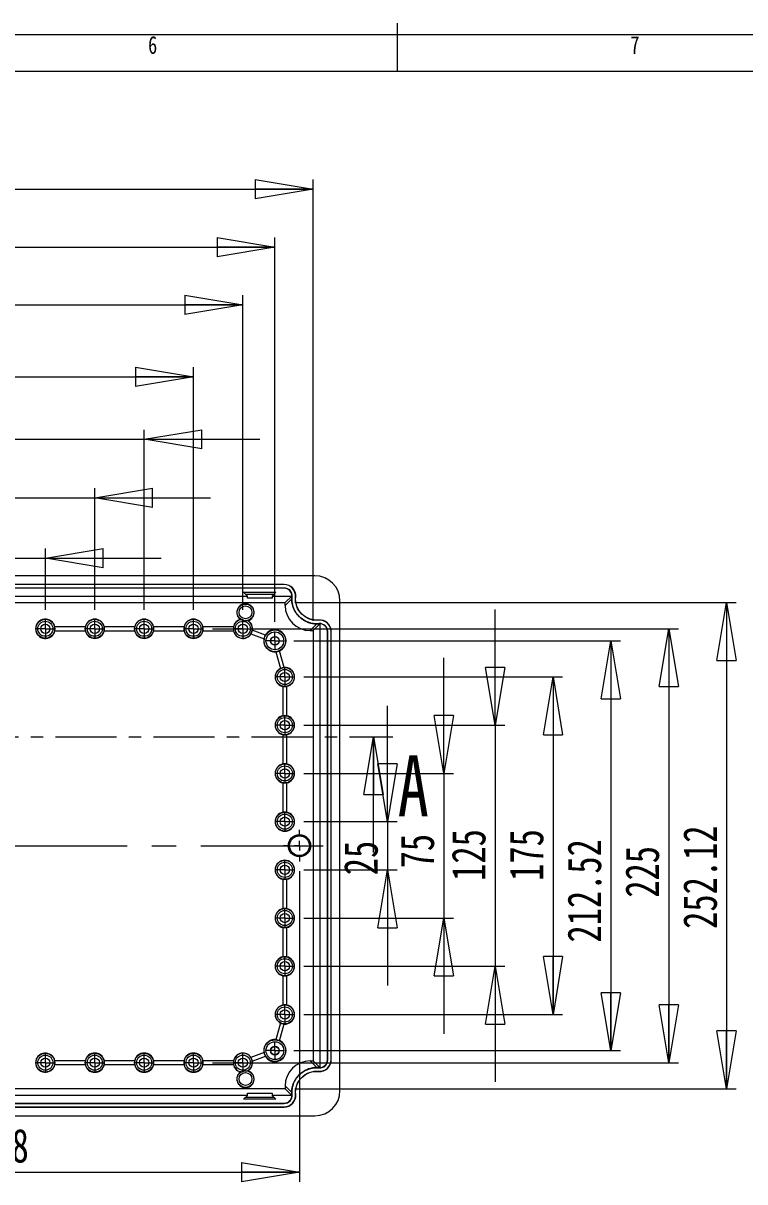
# Model space of a CAD drawing. Header units: millimetres. Extents: x 5 to 415, y 4 to 292.
# Drawn here: x 271.2 to 346, y 171.8 to 292 of the extents above; entities that cross this region are included whole.
import ezdxf

# ---------------------------------------------------------------- set-up
doc = ezdxf.new("R2010")
doc.units = ezdxf.units.MM
doc.linetypes.add('CENTER', pattern=[10.16, 6.35, -1.27, 1.27, -1.27])
doc.linetypes.add('CENTERX2', pattern=[20.32, 12.7, -2.54, 2.54, -2.54])
doc.styles.add('SLDTEXTSTYLE0', font='TXT', dxfattribs={"width": 0.75})
doc.dimstyles.new('SLDDIMSTYLE0', dxfattribs={"dimtxt": 3.5, "dimasz": 6, "dimexe": 0, "dimexo": 0.0625, "dimgap": 0.875, "dimtad": 1, "dimlfac": 5, "dimrnd": 1e-09, "dimzin": 12, "dimdsep": 46, "dimtxsty": 'SLDTEXTSTYLE0', "dimblk1": 'CLOSED', "dimblk2": 'CLOSED', "dimsah": 1, "dimcen": 0.09, "dimadec": 0, "dimazin": 3, "dimtfac": 1, "dimtofl": 0, "dimtmove": 0, "dimatfit": 3, "dimldrblk": 'CLOSED', "dimfxl": 1, "dimfrac": 2, "dimtolj": 1, "dimtzin": 12, "dimarcsym": 0})
doc.dimstyles.new('SLDDIMSTYLE1', dxfattribs={"dimtxt": 3.5, "dimasz": 6, "dimexe": 0, "dimexo": 0.0625, "dimgap": 0.875, "dimtad": 1, "dimlfac": 5, "dimrnd": 1e-09, "dimzin": 4, "dimdsep": 46, "dimtxsty": 'SLDTEXTSTYLE0', "dimblk1": 'CLOSED', "dimblk2": 'CLOSED', "dimsah": 1, "dimcen": 0.09, "dimadec": 0, "dimazin": 1, "dimtfac": 1, "dimtmove": 0, "dimatfit": 0, "dimldrblk": 'CLOSED', "dimfxl": 1, "dimfrac": 2, "dimtolj": 1, "dimtzin": 12, "dimarcsym": 0})
doc.dimstyles.new('SLDDIMSTYLE2', dxfattribs={"dimtxt": 3.5, "dimasz": 6, "dimexe": 0, "dimexo": 0.0625, "dimgap": 0.875, "dimtad": 1, "dimlfac": 5, "dimrnd": 1e-09, "dimzin": 12, "dimdsep": 46, "dimtxsty": 'SLDTEXTSTYLE0', "dimblk1": 'CLOSED', "dimblk2": 'CLOSED', "dimsah": 1, "dimcen": 0.09, "dimadec": 0, "dimazin": 3, "dimtfac": 1, "dimtmove": 0, "dimatfit": 0, "dimldrblk": 'CLOSED', "dimfxl": 1, "dimfrac": 2, "dimtolj": 1, "dimtzin": 12, "dimarcsym": 0})
doc.dimstyles.new('SLDDIMSTYLE3', dxfattribs={"dimtxt": 3.5, "dimasz": 6, "dimexe": 0, "dimexo": 0.0625, "dimgap": 0.875, "dimtad": 1, "dimlfac": 5, "dimrnd": 1e-09, "dimzin": 4, "dimdsep": 46, "dimtxsty": 'SLDTEXTSTYLE0', "dimblk1": 'CLOSED', "dimblk2": 'CLOSED', "dimsah": 1, "dimcen": 0.09, "dimadec": 0, "dimazin": 1, "dimtfac": 1, "dimtofl": 0, "dimtmove": 0, "dimatfit": 3, "dimldrblk": 'CLOSED', "dimfxl": 1, "dimfrac": 2, "dimtolj": 1, "dimtzin": 12, "dimarcsym": 0})

# ---------------------------------------------------------------- blocks, each defined once
blk = doc.blocks.new('_CLOSED')
at = {"color": 0, "linetype": 'ByBlock', "lineweight": -2}
for p, q in [((-1, 0.166667), (0, 0)), ((-1, 0.166667), (-1, -0.166667)), ((0, 0), (-1, -0.166667)), ((0, 0), (-1, 0))]:
    blk.add_line(p, q, dxfattribs=at)
blk = doc.blocks.new('*D10')
at = {"color": 7, "linetype": 'Continuous', "lineweight": 0}
for p, q in [((258.61, 231.17), (258.61, 237.51)), ((273.51, 231.17), (273.51, 237.51)), ((258.61, 236.51), (246.61, 236.51)), ((258.61, 236.51), (273.51, 236.51)), ((273.51, 236.51), (285.51, 236.51))]:
    blk.add_line(p, q, dxfattribs=at)
at = {"color": 7, "linetype": 'Continuous', "lineweight": 0, "xscale": 6, "yscale": 6}
blk.add_blockref('_CLOSED', (258.61, 236.51, 10.02), dxfattribs=at)
at = {"color": 7, "linetype": 'Continuous', "lineweight": 0, "xscale": 6, "yscale": 6, "rotation": 180.0000000000004}
blk.add_blockref('_CLOSED', (273.51, 236.51, 10.02), dxfattribs=at)
at = {"color": 7, "linetype": 'Continuous', "lineweight": 0, "insert": (259.55, 241.03), "char_height": 3.5, "attachment_point": 1, "style": 'SLDTEXTSTYLE0'}
blk.add_mtext('74.50', dxfattribs=at)
blk = doc.blocks.new('*D11')
at = {"color": 7, "linetype": 'Continuous', "lineweight": 0}
for p, q in [((253.49, 242.78), (241.49, 242.78)), ((253.49, 231.17), (253.49, 243.78)), ((253.49, 242.78), (278.63, 242.78)), ((278.63, 231.17), (278.63, 243.78)), ((278.63, 242.78), (290.63, 242.78))]:
    blk.add_line(p, q, dxfattribs=at)
at = {"color": 7, "linetype": 'Continuous', "lineweight": 0, "xscale": 6, "yscale": 6}
blk.add_blockref('_CLOSED', (253.49, 242.78, 10.02), dxfattribs=at)
at = {"color": 7, "linetype": 'Continuous', "lineweight": 0, "xscale": 6, "yscale": 6, "rotation": 180.0000000000004}
blk.add_blockref('_CLOSED', (278.63, 242.78, 10.02), dxfattribs=at)
at = {"color": 7, "linetype": 'Continuous', "lineweight": 0, "insert": (258.26, 247.29), "char_height": 3.5, "attachment_point": 1, "style": 'SLDTEXTSTYLE0'}
blk.add_mtext('125.70', dxfattribs=at)
blk = doc.blocks.new('*D12')
at = {"color": 7, "linetype": 'Continuous', "lineweight": 0}
for p, q in [((248.37, 248.84), (236.37, 248.84)), ((248.37, 231.17), (248.37, 249.84)), ((248.37, 248.84), (283.75, 248.84)), ((283.75, 231.17), (283.75, 249.84)), ((283.75, 248.84), (295.75, 248.84))]:
    blk.add_line(p, q, dxfattribs=at)
at = {"color": 7, "linetype": 'Continuous', "lineweight": 0, "xscale": 6, "yscale": 6}
blk.add_blockref('_CLOSED', (248.37, 248.84, 10.02), dxfattribs=at)
at = {"color": 7, "linetype": 'Continuous', "lineweight": 0, "xscale": 6, "yscale": 6, "rotation": 180.0000000000004}
blk.add_blockref('_CLOSED', (283.75, 248.84, 10.02), dxfattribs=at)
at = {"color": 7, "linetype": 'Continuous', "lineweight": 0, "insert": (258.26, 253.35), "char_height": 3.5, "attachment_point": 1, "style": 'SLDTEXTSTYLE0'}
blk.add_mtext('176.90', dxfattribs=at)
blk = doc.blocks.new('*D13')
at = {"color": 7, "linetype": 'Continuous', "lineweight": 0}
for p, q in [((243.25, 231.17), (243.25, 256.32)), ((288.87, 231.17), (288.87, 256.32)), ((243.25, 255.32), (288.87, 255.32))]:
    blk.add_line(p, q, dxfattribs=at)
at = {"color": 7, "linetype": 'Continuous', "lineweight": 0, "xscale": 6, "yscale": 6, "rotation": 180.0000000000004}
blk.add_blockref('_CLOSED', (243.25, 255.32, 10.02), dxfattribs=at)
at = {"color": 7, "linetype": 'Continuous', "lineweight": 0, "xscale": 6, "yscale": 6}
blk.add_blockref('_CLOSED', (288.87, 255.32, 10.02), dxfattribs=at)
at = {"color": 7, "linetype": 'Continuous', "lineweight": 0, "insert": (258.26, 259.84), "char_height": 3.5, "attachment_point": 1, "style": 'SLDTEXTSTYLE0'}
blk.add_mtext('228.10', dxfattribs=at)
blk = doc.blocks.new('*D14')
at = {"color": 7, "linetype": 'Continuous', "lineweight": 0}
for p, q in [((238.13, 231.17), (238.13, 263.78)), ((293.99, 231.17), (293.99, 263.78)), ((238.13, 262.78), (293.99, 262.78))]:
    blk.add_line(p, q, dxfattribs=at)
at = {"color": 7, "linetype": 'Continuous', "lineweight": 0, "xscale": 6, "yscale": 6, "rotation": 180.0000000000004}
blk.add_blockref('_CLOSED', (238.13, 262.78, 10.02), dxfattribs=at)
at = {"color": 7, "linetype": 'Continuous', "lineweight": 0, "xscale": 6, "yscale": 6}
blk.add_blockref('_CLOSED', (293.99, 262.78, 10.02), dxfattribs=at)
at = {"color": 7, "linetype": 'Continuous', "lineweight": 0, "insert": (258.26, 267.29), "char_height": 3.5, "attachment_point": 1, "style": 'SLDTEXTSTYLE0'}
blk.add_mtext('279.30', dxfattribs=at)
blk = doc.blocks.new('*D15')
at = {"color": 7, "linetype": 'Continuous', "lineweight": 0}
for p, q in [((234.81, 229.9), (234.81, 269.78)), ((297.31, 229.9), (297.31, 269.78)), ((234.81, 268.78), (297.31, 268.78))]:
    blk.add_line(p, q, dxfattribs=at)
at = {"color": 7, "linetype": 'Continuous', "lineweight": 0, "xscale": 6, "yscale": 6, "rotation": 180.0000000000004}
blk.add_blockref('_CLOSED', (234.81, 268.78, 10.02), dxfattribs=at)
at = {"color": 7, "linetype": 'Continuous', "lineweight": 0, "xscale": 6, "yscale": 6}
blk.add_blockref('_CLOSED', (297.31, 268.78, 10.02), dxfattribs=at)
at = {"color": 7, "linetype": 'Continuous', "lineweight": 0, "insert": (258.26, 273.29), "char_height": 3.5, "attachment_point": 1, "style": 'SLDTEXTSTYLE0'}
blk.add_mtext('312.52', dxfattribs=at)
blk = doc.blocks.new('*D16')
at = {"color": 7, "linetype": 'Continuous', "lineweight": 0}
for p, q in [((230.85, 230), (230.85, 275.78)), ((301.27, 230), (301.27, 275.78)), ((230.85, 274.78), (301.27, 274.78))]:
    blk.add_line(p, q, dxfattribs=at)
at = {"color": 7, "linetype": 'Continuous', "lineweight": 0, "xscale": 6, "yscale": 6, "rotation": 180.0000000000004}
blk.add_blockref('_CLOSED', (230.85, 274.78, 10.02), dxfattribs=at)
at = {"color": 7, "linetype": 'Continuous', "lineweight": 0, "xscale": 6, "yscale": 6}
blk.add_blockref('_CLOSED', (301.27, 274.78, 10.02), dxfattribs=at)
at = {"color": 7, "linetype": 'Continuous', "lineweight": 0, "insert": (258.26, 279.29), "char_height": 3.5, "attachment_point": 1, "style": 'SLDTEXTSTYLE0'}
blk.add_mtext('352.12', dxfattribs=at)
blk = doc.blocks.new('*D17')
at = {"color": 7, "linetype": 'Continuous', "lineweight": 0}
for p, q in [((290.85, 229.19), (339.15, 229.19)), ((338.15, 229.19), (338.15, 184.19)), ((290.85, 184.19), (339.15, 184.19))]:
    blk.add_line(p, q, dxfattribs=at)
at = {"color": 7, "linetype": 'Continuous', "lineweight": 0, "xscale": 6, "yscale": 6}
for p, rotation in [((338.15, 229.19, 10.02), 90.0000000000004), ((338.15, 184.19, 10.02), 270.0000000000004)]:
    blk.add_blockref('_CLOSED', p, dxfattribs=dict(at, rotation=rotation))
at = {"color": 7, "linetype": 'Continuous', "lineweight": 0, "insert": (333.64, 201.3), "char_height": 3.5, "attachment_point": 1, "rotation": 90, "style": 'SLDTEXTSTYLE0'}
blk.add_mtext('225', dxfattribs=at)
blk = doc.blocks.new('*D18')
at = {"color": 7, "linetype": 'Continuous', "lineweight": 0}
for p, q in [((299.27, 227.94), (333.15, 227.94)), ((332.15, 227.94), (332.15, 185.44)), ((299.27, 185.44), (333.15, 185.44))]:
    blk.add_line(p, q, dxfattribs=at)
at = {"color": 7, "linetype": 'Continuous', "lineweight": 0, "xscale": 6, "yscale": 6}
for p, rotation in [((332.15, 227.94, 10.02), 90.0000000000004), ((332.15, 185.44, 10.02), 270.0000000000004)]:
    blk.add_blockref('_CLOSED', p, dxfattribs=dict(at, rotation=rotation))
at = {"color": 7, "linetype": 'Continuous', "lineweight": 0, "insert": (327.64, 196.65), "char_height": 3.5, "attachment_point": 1, "rotation": 90, "style": 'SLDTEXTSTYLE0'}
blk.add_mtext('212.52', dxfattribs=at)
blk = doc.blocks.new('*D19')
at = {"color": 7, "linetype": 'Continuous', "lineweight": 0}
for p, q in [((308.98, 209.19), (308.98, 221.19)), ((300.32, 209.19), (309.98, 209.19)), ((308.98, 209.19), (308.98, 204.19)), ((300.32, 204.19), (309.98, 204.19)), ((308.98, 204.19), (308.98, 192.19))]:
    blk.add_line(p, q, dxfattribs=at)
at = {"color": 7, "linetype": 'Continuous', "lineweight": 0, "xscale": 6, "yscale": 6}
for p, rotation in [((308.98, 209.19, 10.02), 270.0000000000004), ((308.98, 204.19, 10.02), 90.0000000000004)]:
    blk.add_blockref('_CLOSED', p, dxfattribs=dict(at, rotation=rotation))
at = {"color": 7, "linetype": 'Continuous', "lineweight": 0, "insert": (304.47, 203.63), "char_height": 3.5, "attachment_point": 1, "rotation": 90, "style": 'SLDTEXTSTYLE0'}
blk.add_mtext('25', dxfattribs=at)
blk = doc.blocks.new('*D20')
at = {"color": 7, "linetype": 'Continuous', "lineweight": 0}
for p, q in [((314.82, 214.19), (314.82, 226.19)), ((300.32, 214.19), (315.82, 214.19)), ((314.82, 214.19), (314.82, 199.19)), ((300.32, 199.19), (315.82, 199.19)), ((314.82, 199.19), (314.82, 187.19))]:
    blk.add_line(p, q, dxfattribs=at)
at = {"color": 7, "linetype": 'Continuous', "lineweight": 0, "xscale": 6, "yscale": 6}
for p, rotation in [((314.82, 214.19, 10.02), 270.0000000000004), ((314.82, 199.19, 10.02), 90.0000000000004)]:
    blk.add_blockref('_CLOSED', p, dxfattribs=dict(at, rotation=rotation))
at = {"color": 7, "linetype": 'Continuous', "lineweight": 0, "insert": (310.31, 204.34), "char_height": 3.5, "attachment_point": 1, "rotation": 90, "style": 'SLDTEXTSTYLE0'}
blk.add_mtext('75', dxfattribs=at)
blk = doc.blocks.new('*D21')
at = {"color": 7, "linetype": 'Continuous', "lineweight": 0}
for p, q in [((320.15, 219.19), (320.15, 231.19)), ((300.32, 219.19), (321.15, 219.19)), ((320.15, 219.19), (320.15, 194.19)), ((300.32, 194.19), (321.15, 194.19)), ((320.15, 194.19), (320.15, 182.19))]:
    blk.add_line(p, q, dxfattribs=at)
at = {"color": 7, "linetype": 'Continuous', "lineweight": 0, "xscale": 6, "yscale": 6}
for p, rotation in [((320.15, 219.19, 10.02), 270.0000000000004), ((320.15, 194.19, 10.02), 90.0000000000004)]:
    blk.add_blockref('_CLOSED', p, dxfattribs=dict(at, rotation=rotation))
at = {"color": 7, "linetype": 'Continuous', "lineweight": 0, "insert": (315.64, 203.05), "char_height": 3.5, "attachment_point": 1, "rotation": 90, "style": 'SLDTEXTSTYLE0'}
blk.add_mtext('125', dxfattribs=at)
blk = doc.blocks.new('*D22')
at = {"color": 7, "linetype": 'Continuous', "lineweight": 0}
for p, q in [((300.32, 224.19), (327.15, 224.19)), ((326.15, 224.19), (326.15, 189.19)), ((300.32, 189.19), (327.15, 189.19))]:
    blk.add_line(p, q, dxfattribs=at)
at = {"color": 7, "linetype": 'Continuous', "lineweight": 0, "xscale": 6, "yscale": 6}
for p, rotation in [((326.15, 224.19, 10.02), 90.0000000000004), ((326.15, 189.19, 10.02), 270.0000000000004)]:
    blk.add_blockref('_CLOSED', p, dxfattribs=dict(at, rotation=rotation))
at = {"color": 7, "linetype": 'Continuous', "lineweight": 0, "insert": (321.64, 203.05), "char_height": 3.5, "attachment_point": 1, "rotation": 90, "style": 'SLDTEXTSTYLE0'}
blk.add_mtext('175', dxfattribs=at)
blk = doc.blocks.new('*D23')
at = {"color": 7, "linetype": 'Continuous', "lineweight": 0}
for p, q in [((299.37, 231.9), (345.15, 231.9)), ((344.15, 231.9), (344.15, 181.48)), ((299.37, 181.48), (345.15, 181.48))]:
    blk.add_line(p, q, dxfattribs=at)
at = {"color": 7, "linetype": 'Continuous', "lineweight": 0, "xscale": 6, "yscale": 6}
for p, rotation in [((344.15, 231.9, 10.02), 90.0000000000004), ((344.15, 181.48, 10.02), 270.0000000000004)]:
    blk.add_blockref('_CLOSED', p, dxfattribs=dict(at, rotation=rotation))
at = {"color": 7, "linetype": 'Continuous', "lineweight": 0, "insert": (339.64, 198.07), "char_height": 3.5, "attachment_point": 1, "rotation": 90, "style": 'SLDTEXTSTYLE0'}
blk.add_mtext('252.12', dxfattribs=at)
blk = doc.blocks.new('*D24')
at = {"color": 7, "linetype": 'Continuous', "lineweight": 0}
for p, q in [((232.26, 204.04), (232.26, 171.83)), ((299.86, 204.04), (299.86, 171.83)), ((232.26, 172.83), (299.86, 172.83))]:
    blk.add_line(p, q, dxfattribs=at)
at = {"color": 7, "linetype": 'Continuous', "lineweight": 0, "xscale": 6, "yscale": 6, "rotation": 180.0000000000004}
blk.add_blockref('_CLOSED', (232.26, 172.83, 10.02), dxfattribs=at)
at = {"color": 7, "linetype": 'Continuous', "lineweight": 0, "xscale": 6, "yscale": 6}
blk.add_blockref('_CLOSED', (299.86, 172.83, 10.02), dxfattribs=at)
at = {"color": 7, "linetype": 'Continuous', "lineweight": 0, "insert": (266.44, 177.34), "char_height": 3.5, "attachment_point": 1, "style": 'SLDTEXTSTYLE0'}
blk.add_mtext('338', dxfattribs=at)
blk = doc.blocks.new('SW_CENTERMARKSYMBOL_1')
at = {"color": 0, "linetype": 'Continuous', "lineweight": 0}
for p, q in [((-0.5, 0), (-0.98, 0)), ((0, 0), (-0.5, 0)), ((0, 0.5), (0, 0.98)), ((0, 0), (0, 0.5)), ((0, 0), (0, -0.5)), ((0, 0), (0.5, 0)), ((0.5, 0), (0.98, 0)), ((0, -0.5), (0, -0.98))]:
    blk.add_line(p, q, dxfattribs=at)
blk = doc.blocks.new('SW_CENTERMARKSYMBOL_2')
at = {"color": 0, "linetype": 'Continuous', "lineweight": 0}
for p, q in [((-0.5, 0), (-0.98, 0)), ((0, 0), (-0.5, 0)), ((0, 0.5), (0, 0.98)), ((0, 0), (0, 0.5)), ((0, 0), (0, -0.5)), ((0, 0), (0.5, 0)), ((0.5, 0), (0.98, 0)), ((0, -0.5), (0, -0.98))]:
    blk.add_line(p, q, dxfattribs=at)
blk = doc.blocks.new('SW_CENTERMARKSYMBOL_4')
at = {"color": 0, "linetype": 'Continuous', "lineweight": 0}
for p, q in [((-0.5, 0), (-0.96, 0)), ((0, 0), (-0.5, 0)), ((0, 0.5), (0, 0.96)), ((0, 0), (0, 0.5)), ((0, 0), (0, -0.5)), ((0, 0), (0.5, 0)), ((0.5, 0), (0.96, 0)), ((0, -0.5), (0, -0.96))]:
    blk.add_line(p, q, dxfattribs=at)
blk = doc.blocks.new('SW_CENTERMARKSYMBOL_5')
at = {"color": 0, "linetype": 'Continuous', "lineweight": 0}
for p, q in [((-0.5, 0), (-0.98, 0)), ((0, 0), (-0.5, 0)), ((0, 0.5), (0, 0.98)), ((0, 0), (0, 0.5)), ((0, 0), (0, -0.5)), ((0, 0), (0.5, 0)), ((0.5, 0), (0.98, 0)), ((0, -0.5), (0, -0.98))]:
    blk.add_line(p, q, dxfattribs=at)
blk = doc.blocks.new('SW_CENTERMARKSYMBOL_10')
at = {"color": 0, "linetype": 'Continuous', "lineweight": 0}
for p, q in [((-0.5, 0), (-0.96, 0)), ((0, 0), (-0.5, 0)), ((0, 0.5), (0, 0.96)), ((0, 0), (0, 0.5)), ((0, 0), (0, -0.5)), ((0, 0), (0.5, 0)), ((0.5, 0), (0.96, 0)), ((0, -0.5), (0, -0.96))]:
    blk.add_line(p, q, dxfattribs=at)
blk = doc.blocks.new('SW_CENTERMARKSYMBOL_11')
at = {"color": 0, "linetype": 'Continuous', "lineweight": 0}
for p, q in [((-0.5, 0), (-0.98, 0)), ((0, 0), (-0.5, 0)), ((0, 0.5), (0, 0.98)), ((0, 0), (0, 0.5)), ((0, 0), (0, -0.5)), ((0, 0), (0.5, 0)), ((0.5, 0), (0.98, 0)), ((0, -0.5), (0, -0.98))]:
    blk.add_line(p, q, dxfattribs=at)
blk = doc.blocks.new('SW_CENTERMARKSYMBOL_18')
at = {"color": 0, "linetype": 'Continuous', "lineweight": 0}
for p, q in [((-0.5, 0), (-0.98, 0)), ((0, 0), (-0.5, 0)), ((0, 0.5), (0, 0.98)), ((0, 0), (0, 0.5)), ((0, 0), (0, -0.5)), ((0, 0), (0.5, 0)), ((0.5, 0), (0.98, 0)), ((0, -0.5), (0, -0.98))]:
    blk.add_line(p, q, dxfattribs=at)
blk = doc.blocks.new('SW_CENTERMARKSYMBOL_19')
at = {"color": 0, "linetype": 'Continuous', "lineweight": 0}
for p, q in [((-0.5, 0), (-0.98, 0)), ((0, 0), (-0.5, 0)), ((0, 0.5), (0, 0.98)), ((0, 0), (0, 0.5)), ((0, 0), (0, -0.5)), ((0, 0), (0.5, 0)), ((0.5, 0), (0.98, 0)), ((0, -0.5), (0, -0.98))]:
    blk.add_line(p, q, dxfattribs=at)
blk = doc.blocks.new('SW_CENTERMARKSYMBOL_20')
at = {"color": 0, "linetype": 'Continuous', "lineweight": 0}
for p, q in [((-0.5, 0), (-0.98, 0)), ((0, 0), (-0.5, 0)), ((0, 0.5), (0, 0.98)), ((0, 0), (0, 0.5)), ((0, 0), (0, -0.5)), ((0, 0), (0.5, 0)), ((0.5, 0), (0.98, 0)), ((0, -0.5), (0, -0.98))]:
    blk.add_line(p, q, dxfattribs=at)
blk = doc.blocks.new('SW_CENTERMARKSYMBOL_25')
at = {"color": 0, "linetype": 'Continuous', "lineweight": 0}
for p, q in [((-0.5, 0), (-0.98, 0)), ((0, 0), (-0.5, 0)), ((0, 0.5), (0, 0.98)), ((0, 0), (0, 0.5)), ((0, 0), (0, -0.5)), ((0, 0), (0.5, 0)), ((0.5, 0), (0.98, 0)), ((0, -0.5), (0, -0.98))]:
    blk.add_line(p, q, dxfattribs=at)
blk = doc.blocks.new('SW_CENTERMARKSYMBOL_26')
at = {"color": 0, "linetype": 'Continuous', "lineweight": 0}
for p, q in [((-0.5, 0), (-0.98, 0)), ((0, 0), (-0.5, 0)), ((0, 0.5), (0, 0.98)), ((0, 0), (0, 0.5)), ((0, 0), (0, -0.5)), ((0, 0), (0.5, 0)), ((0.5, 0), (0.98, 0)), ((0, -0.5), (0, -0.98))]:
    blk.add_line(p, q, dxfattribs=at)
blk = doc.blocks.new('SW_CENTERMARKSYMBOL_27')
at = {"color": 0, "linetype": 'Continuous', "lineweight": 0}
for p, q in [((-0.5, 0), (-0.98, 0)), ((0, 0), (-0.5, 0)), ((0, 0.5), (0, 0.98)), ((0, 0), (0, 0.5)), ((0, 0), (0, -0.5)), ((0, 0), (0.5, 0)), ((0.5, 0), (0.98, 0)), ((0, -0.5), (0, -0.98))]:
    blk.add_line(p, q, dxfattribs=at)
blk = doc.blocks.new('SW_CENTERMARKSYMBOL_28')
at = {"color": 0, "linetype": 'Continuous', "lineweight": 0}
for p, q in [((-0.5, 0), (-0.98, 0)), ((0, 0), (-0.5, 0)), ((0, 0.5), (0, 0.98)), ((0, 0), (0, 0.5)), ((0, 0), (0, -0.5)), ((0, 0), (0.5, 0)), ((0.5, 0), (0.98, 0)), ((0, -0.5), (0, -0.98))]:
    blk.add_line(p, q, dxfattribs=at)
blk = doc.blocks.new('SW_CENTERMARKSYMBOL_29')
at = {"color": 0, "linetype": 'Continuous', "lineweight": 0}
for p, q in [((-0.5, 0), (-0.98, 0)), ((0, 0), (-0.5, 0)), ((0, 0.5), (0, 0.98)), ((0, 0), (0, 0.5)), ((0, 0), (0, -0.5)), ((0, 0), (0.5, 0)), ((0.5, 0), (0.98, 0)), ((0, -0.5), (0, -0.98))]:
    blk.add_line(p, q, dxfattribs=at)
blk = doc.blocks.new('SW_CENTERMARKSYMBOL_30')
at = {"color": 0, "linetype": 'Continuous', "lineweight": 0}
for p, q in [((-0.5, 0), (-0.98, 0)), ((0, 0), (-0.5, 0)), ((0, 0.5), (0, 0.98)), ((0, 0), (0, 0.5)), ((0, 0), (0, -0.5)), ((0, 0), (0.5, 0)), ((0.5, 0), (0.98, 0)), ((0, -0.5), (0, -0.98))]:
    blk.add_line(p, q, dxfattribs=at)
blk = doc.blocks.new('SW_CENTERMARKSYMBOL_31')
at = {"color": 0, "linetype": 'Continuous', "lineweight": 0}
for p, q in [((-0.5, 0), (-0.98, 0)), ((0, 0), (-0.5, 0)), ((0, 0.5), (0, 0.98)), ((0, 0), (0, 0.5)), ((0, 0), (0, -0.5)), ((0, 0), (0.5, 0)), ((0.5, 0), (0.98, 0)), ((0, -0.5), (0, -0.98))]:
    blk.add_line(p, q, dxfattribs=at)
blk = doc.blocks.new('SW_CENTERMARKSYMBOL_32')
at = {"color": 0, "linetype": 'Continuous', "lineweight": 0}
for p, q in [((-0.5, 0), (-0.98, 0)), ((0, 0), (-0.5, 0)), ((0, 0.5), (0, 0.98)), ((0, 0), (0, 0.5)), ((0, 0), (0, -0.5)), ((0, 0), (0.5, 0)), ((0.5, 0), (0.98, 0)), ((0, -0.5), (0, -0.98))]:
    blk.add_line(p, q, dxfattribs=at)
blk = doc.blocks.new('SW_CENTERMARKSYMBOL_33')
at = {"color": 0, "linetype": 'Continuous', "lineweight": 0}
for p, q in [((-0.5, 0), (-0.98, 0)), ((0, 0), (-0.5, 0)), ((0, 0.5), (0, 0.98)), ((0, 0), (0, 0.5)), ((0, 0), (0, -0.5)), ((0, 0), (0.5, 0)), ((0.5, 0), (0.98, 0)), ((0, -0.5), (0, -0.98))]:
    blk.add_line(p, q, dxfattribs=at)
blk = doc.blocks.new('SW_CENTERMARKSYMBOL_34')
at = {"color": 0, "linetype": 'Continuous', "lineweight": 0}
for p, q in [((-0.5, 0), (-0.98, 0)), ((0, 0), (-0.5, 0)), ((0, 0.5), (0, 0.98)), ((0, 0), (0, 0.5)), ((0, 0), (0, -0.5)), ((0, 0), (0.5, 0)), ((0.5, 0), (0.98, 0)), ((0, -0.5), (0, -0.98))]:
    blk.add_line(p, q, dxfattribs=at)
blk = doc.blocks.new('SW_CENTERMARKSYMBOL_35')
at = {"color": 0, "linetype": 'Continuous', "lineweight": 0}
for p, q in [((-0.5, 0), (-0.98, 0)), ((0, 0), (-0.5, 0)), ((0, 0.5), (0, 0.98)), ((0, 0), (0, 0.5)), ((0, 0), (0, -0.5)), ((0, 0), (0.5, 0)), ((0.5, 0), (0.98, 0)), ((0, -0.5), (0, -0.98))]:
    blk.add_line(p, q, dxfattribs=at)
blk = doc.blocks.new('SW_CENTERMARKSYMBOL_42')
at = {"color": 0, "linetype": 'Continuous', "lineweight": 0}
for p, q in [((0, 1), (0, 1.65)), ((-1, 0), (-1.65, 0)), ((0, 0), (-0.5, 0)), ((0, 0), (0, 0.5)), ((0, 0), (0, -0.5)), ((0, 0), (0.5, 0)), ((1, 0), (1.65, 0)), ((0, -1), (0, -1.65))]:
    blk.add_line(p, q, dxfattribs=at)

msp = doc.modelspace()

# ---------------------------------------------------------------- linework, layer by layer
at = {"color": 7, "linetype": 'Continuous', "lineweight": 0}
for p, q in [((310, 292), (310, 287)), ((415, 290.8068), (5, 290.8068)), ((410, 287), (12.4509, 287)), ((307.5365, 205.9986), (307.5365, 217.9986))]:
    msp.add_line(p, q, dxfattribs=at)
at = {"color": 7, "linetype": 'Continuous', "lineweight": 15}
for p, q in [((301.4636, 234.6901), (230.6601, 234.6901)), ((298.2753, 233.7896), (233.8485, 233.7896)), ((298.2753, 233.7655), (233.8485, 233.7655)), ((298.2753, 233.4137), (233.8485, 233.4137)), ((298.2753, 233.3896), (233.8485, 233.3896)), ((298.2753, 233.7655), (298.2753, 233.7896)), ((298.2753, 233.4137), (298.2753, 233.3896)), ((237.6619, 232.5896), (294.4619, 232.5896)), ((294.0619, 232.9898), (297.4219, 232.9898)), ((294.4619, 232.5896), (294.0619, 232.9898)), ((294.2818, 232.7698), (297.202, 232.7698)), ((294.4619, 232.3696), (294.4619, 232.5896)), ((297.0219, 232.3696), (294.4619, 232.3696)), ((297.4219, 232.9898), (297.0219, 232.5896)), ((297.0219, 232.5896), (299.0619, 232.5896)), ((297.0219, 232.5896), (297.0219, 232.3696)), ((299.0619, 232.5896), (298.374, 231.9017)), ((298.374, 231.6005), (299.0619, 232.2884)), ((299.0619, 232.5896), (299.0619, 232.2884)), ((299.0961, 232.5166), (299.0721, 232.5187)), ((299.4465, 232.4855), (299.4705, 232.4833)), ((304.0619, 181.2884), (304.0619, 232.0919)), ((269.9119, 231.9017), (298.374, 231.9017)), ((298.374, 231.6005), (298.374, 231.9017)), ((301.6601, 229.6901), (300.9722, 229.0022)), ((301.2735, 229.0022), (301.9614, 229.6901)), ((301.6601, 229.6901), (301.9614, 229.6901)), ((301.8572, 230.0748), (301.8551, 230.0988)), ((301.8884, 229.7243), (301.8905, 229.7003)), ((301.9614, 229.6901), (301.9614, 183.6901)), ((277.6635, 229.3901), (274.4803, 229.3901)), ((274.4803, 228.9901), (277.6635, 228.9901)), ((282.7835, 229.3901), (279.6003, 229.3901)), ((279.6003, 228.9901), (282.7835, 228.9901)), ((287.9035, 229.3901), (284.7203, 229.3901)), ((284.7203, 228.9901), (287.9035, 228.9901)), ((293.0235, 229.3901), (289.8403, 229.3901)), ((289.8403, 228.9901), (293.0235, 228.9901)), ((294.828, 228.6622), (296.1936, 228.1489)), ((296.3344, 228.5233), (294.9687, 229.0366)), ((300.9722, 229.0022), (301.2735, 229.0022)), ((301.2735, 229.0022), (301.2735, 184.378)), ((302.7855, 228.9035), (302.7614, 228.9035)), ((302.7614, 184.4767), (302.7614, 228.9035)), ((302.7855, 184.4767), (302.7855, 228.9035)), ((303.1373, 184.4767), (303.1373, 228.9035)), ((303.1373, 228.9035), (303.1614, 228.9035)), ((303.1614, 184.4767), (303.1614, 228.9035)), ((297.417, 226.8076), (297.893, 225.0712)), ((298.2787, 225.1769), (297.8027, 226.9133)), ((298.1419, 223.2217), (298.1419, 220.1585)), ((298.5419, 220.1585), (298.5419, 223.2217)), ((298.1419, 218.2217), (298.1419, 215.1585)), ((298.5419, 215.1585), (298.5419, 218.2217)), ((298.1419, 213.2217), (298.1419, 210.1585)), ((298.5419, 210.1585), (298.5419, 213.2217)), ((298.1419, 203.2217), (298.1419, 200.1585)), ((298.5419, 200.1585), (298.5419, 203.2217)), ((298.1419, 198.2217), (298.1419, 195.1585)), ((298.5419, 195.1585), (298.5419, 198.2217)), ((298.1419, 193.2217), (298.1419, 190.1585)), ((298.5419, 190.1585), (298.5419, 193.2217)), ((297.893, 188.309), (297.417, 186.5727)), ((297.8027, 186.4669), (298.2787, 188.2033)), ((296.1936, 185.2313), (294.828, 184.718)), ((277.6635, 184.3901), (274.4803, 184.3901)), ((274.4803, 183.9901), (277.6635, 183.9901)), ((282.7835, 184.3901), (279.6003, 184.3901)), ((279.6003, 183.9901), (282.7835, 183.9901)), ((287.9035, 184.3901), (284.7203, 184.3901)), ((284.7203, 183.9901), (287.9035, 183.9901)), ((293.0235, 184.3901), (289.8403, 184.3901)), ((289.8403, 183.9901), (293.0235, 183.9901)), ((294.9687, 184.3436), (296.3344, 184.8569)), ((300.9722, 184.378), (301.6601, 183.6901)), ((300.9722, 184.378), (301.2735, 184.378)), ((301.9614, 183.6901), (301.2735, 184.378)), ((302.7855, 184.4767), (302.7614, 184.4767)), ((303.1373, 184.4767), (303.1614, 184.4767)), ((301.9614, 183.6901), (301.6601, 183.6901)), ((301.8572, 183.3055), (301.8551, 183.2815)), ((301.8884, 183.6559), (301.8905, 183.6799)), ((298.374, 181.4785), (269.9119, 181.4785)), ((299.0619, 181.0919), (298.374, 181.7798)), ((298.374, 181.7798), (298.374, 181.4785)), ((298.374, 181.4785), (299.0619, 180.7906)), ((294.4619, 180.7906), (237.6619, 180.7906)), ((294.0619, 180.3904), (294.4619, 180.7906)), ((297.4219, 180.3904), (294.0619, 180.3904)), ((294.2818, 180.6104), (297.202, 180.6104)), ((294.4619, 180.7906), (294.4619, 181.0107)), ((294.4619, 181.0107), (297.0219, 181.0107)), ((297.0219, 181.0107), (297.0219, 180.7906)), ((297.0219, 180.7906), (297.4219, 180.3904)), ((299.0619, 180.7906), (297.0219, 180.7906)), ((299.0619, 181.0919), (299.0619, 180.7906)), ((299.0961, 180.8636), (299.0721, 180.8615)), ((299.4465, 180.8948), (299.4705, 180.8969)), ((233.8485, 179.9906), (298.2753, 179.9906)), ((233.8485, 179.9665), (298.2753, 179.9665)), ((233.8485, 179.6147), (298.2753, 179.6147)), ((233.8485, 179.5906), (298.2753, 179.5906)), ((298.2753, 179.9665), (298.2753, 179.9906)), ((298.2753, 179.6147), (298.2753, 179.5906)), ((230.6601, 178.6901), (301.4636, 178.6901))]:
    msp.add_line(p, q, dxfattribs=at)
at = {"color": 7, "linetype": 'CENTER', "lineweight": 0}
msp.add_line((223.7532, 217.9986), (309.5365, 217.9986), dxfattribs=at)
at = {"color": 7, "linetype": 'CENTERX2', "lineweight": 0}
msp.add_line((228.6601, 206.6901), (303.4636, 206.6901), dxfattribs=at)
at = {"color": 7, "linetype": 'Continuous', "lineweight": 15}
for centre, radius in [((294.2619, 230.8901), 0.8629), ((294.2619, 230.8901), 0.663), ((273.5119, 229.1901), 0.9824), ((273.5119, 229.1901), 0.7824), ((273.5119, 229.1901), 0.48), ((278.6319, 229.1901), 0.9824), ((278.6319, 229.1901), 0.7824), ((278.6319, 229.1901), 0.48), ((283.7519, 229.1901), 0.9824), ((283.7519, 229.1901), 0.7824), ((283.7519, 229.1901), 0.48), ((288.8719, 229.1901), 0.9824), ((288.8719, 229.1901), 0.7824), ((288.8719, 229.1901), 0.48), ((293.9919, 229.1901), 0.7824), ((293.9919, 229.1901), 0.48), ((297.3135, 227.9417), 1.1253), ((297.3135, 227.9417), 0.9253), ((297.3135, 227.9417), 0.4578), ((297.3135, 227.9417), 0.4303), ((298.3419, 224.1901), 0.9824), ((298.3419, 224.1901), 0.7824), ((298.3419, 224.1901), 0.48), ((298.3419, 219.1901), 0.9824), ((298.3419, 219.1901), 0.7824), ((298.3419, 219.1901), 0.48), ((298.3419, 214.1901), 0.9824), ((298.3419, 214.1901), 0.7824), ((298.3419, 214.1901), 0.48), ((298.3419, 209.1901), 0.9824), ((298.3419, 209.1901), 0.7824), ((298.3419, 209.1901), 0.48), ((299.8619, 206.6901), 1.15), ((299.8619, 206.6901), 1.1239), ((299.8619, 206.6901), 1.0239), ((298.3419, 204.1901), 0.9824), ((298.3419, 204.1901), 0.7824), ((298.3419, 204.1901), 0.48), ((298.3419, 199.1901), 0.9824), ((298.3419, 199.1901), 0.7824), ((298.3419, 199.1901), 0.48), ((298.3419, 194.1901), 0.9824), ((298.3419, 194.1901), 0.7824), ((298.3419, 194.1901), 0.48), ((298.3419, 189.1901), 0.9824), ((298.3419, 189.1901), 0.7824), ((298.3419, 189.1901), 0.48), ((297.3135, 185.4385), 1.1253), ((297.3135, 185.4385), 0.9253), ((273.5119, 184.1901), 0.9824), ((278.6319, 184.1901), 0.9824), ((283.7519, 184.1901), 0.9824), ((288.8719, 184.1901), 0.9824), ((297.3135, 185.4385), 0.4578), ((297.3135, 185.4385), 0.4303), ((273.5119, 184.1901), 0.7824), ((273.5119, 184.1901), 0.48), ((278.6319, 184.1901), 0.7824), ((278.6319, 184.1901), 0.48), ((283.7519, 184.1901), 0.7824), ((283.7519, 184.1901), 0.48), ((288.8719, 184.1901), 0.7824), ((288.8719, 184.1901), 0.48), ((293.9919, 184.1901), 0.7824), ((293.9919, 184.1901), 0.48), ((294.2619, 182.4901), 0.8629), ((294.2619, 182.4901), 0.663)]:
    msp.add_circle(centre, radius, dxfattribs=at)
for centre, radius, start, end in [((298.2753, 232.5896), 1.2, 354.920765, 90), ((298.2753, 232.5896), 1.1759, 354.920765, 90), ((298.2753, 232.5896), 0.8241, 354.920765, 90), ((298.2753, 232.5896), 0.8, 354.920765, 90), ((294.2619, 230.8901), 0.9, 287.472278, 234.478641), ((273.5119, 229.1901), 1, 11.536959, 348.463041), ((278.6319, 229.1901), 1, 11.536959, 168.463041), ((283.7519, 229.1901), 1, 11.536959, 168.463041), ((288.8719, 229.1901), 1, 11.536959, 168.463041), ((293.9919, 229.1901), 0.9824, 101.614535, 60.336384), ((293.9919, 229.1901), 1, 104.649527, 168.463041), ((293.9919, 229.1901), 1, 350.937841, 57.301391), ((301.9614, 228.9035), 1.2, 0, 95.079235), ((301.9614, 228.9035), 1.1759, 0, 95.079235), ((301.9614, 228.9035), 0.8241, 0, 95.079235), ((301.9614, 228.9035), 0.8, 0, 95.079235), ((273.5119, 229.1901), 0.9888, 348.330886, 11.669114), ((278.6319, 229.1901), 0.9888, 168.330886, 191.669114), ((278.6319, 229.1901), 1, 191.536959, 348.463041), ((278.6319, 229.1901), 0.9888, 348.330886, 11.669114), ((283.7519, 229.1901), 0.9888, 168.330886, 191.669114), ((283.7519, 229.1901), 1, 191.536959, 348.463041), ((283.7519, 229.1901), 0.9888, 348.330886, 11.669114), ((288.8719, 229.1901), 0.9888, 168.330886, 191.669114), ((288.8719, 229.1901), 1, 191.536959, 348.463041), ((288.8719, 229.1901), 0.9888, 348.330886, 11.669114), ((293.9919, 229.1901), 0.9888, 168.330886, 191.669114), ((293.9919, 229.1901), 1, 191.536959, 327.863923), ((293.9919, 229.1901), 0.9888, 327.731768, 351.069996), ((297.3135, 227.9417), 1.1388, 149.286202, 169.515562), ((297.3135, 227.9417), 1.15, 295.345582, 149.385472), ((297.3135, 227.9417), 1.15, 169.416292, 275.314762), ((297.3135, 227.9417), 1.1388, 275.215492, 295.444852), ((298.3419, 224.1901), 1, 116.867131, 258.463041), ((298.3419, 224.1901), 0.9888, 93.661058, 116.999286), ((298.3419, 224.1901), 1, 281.536959, 93.793213), ((298.3419, 224.1901), 0.9888, 258.330886, 281.669114), ((298.3419, 219.1901), 1, 101.536959, 258.463041), ((298.3419, 219.1901), 0.9888, 78.330886, 101.669114), ((298.3419, 219.1901), 1, 281.536959, 78.463041), ((298.3419, 219.1901), 0.9888, 258.330886, 281.669114), ((298.3419, 214.1901), 1, 101.536959, 258.463041), ((298.3419, 214.1901), 0.9888, 78.330886, 101.669114), ((298.3419, 214.1901), 1, 281.536959, 78.463041), ((298.3419, 214.1901), 0.9888, 258.330886, 281.669114), ((298.3419, 209.1901), 1, 101.536959, 78.463041), ((298.3419, 209.1901), 0.9888, 78.330886, 101.669114), ((298.3419, 204.1901), 1, 281.536959, 258.463041), ((298.3419, 204.1901), 0.9888, 258.330886, 281.669114), ((298.3419, 199.1901), 1, 101.536959, 258.463041), ((298.3419, 199.1901), 0.9888, 78.330886, 101.669114), ((298.3419, 199.1901), 1, 281.536959, 78.463041), ((298.3419, 199.1901), 0.9888, 258.330886, 281.669114), ((298.3419, 194.1901), 1, 101.536959, 258.463041), ((298.3419, 194.1901), 0.9888, 78.330886, 101.669114), ((298.3419, 194.1901), 1, 281.536959, 78.463041), ((298.3419, 194.1901), 0.9888, 258.330886, 281.669114), ((298.3419, 189.1901), 1, 101.536959, 243.132869), ((298.3419, 189.1901), 0.9888, 78.330886, 101.669114), ((298.3419, 189.1901), 1, 266.206787, 78.463041), ((298.3419, 189.1901), 0.9888, 243.000714, 266.338942), ((297.3135, 185.4385), 1.15, 84.685238, 190.583708), ((297.3135, 185.4385), 1.15, 210.614528, 64.654418), ((297.3135, 185.4385), 1.1388, 64.555148, 84.784508), ((273.5119, 184.1901), 1, 11.536959, 348.463041), ((278.6319, 184.1901), 1, 11.536959, 168.463041), ((283.7519, 184.1901), 1, 11.536959, 168.463041), ((288.8719, 184.1901), 1, 11.536959, 168.463041), ((293.9919, 184.1901), 0.9824, 299.663616, 258.385465), ((293.9919, 184.1901), 1, 32.136077, 168.463041), ((297.3135, 185.4385), 1.1388, 190.484438, 210.713798), ((273.5119, 184.1901), 0.9888, 348.330886, 11.669114), ((278.6319, 184.1901), 0.9888, 168.330886, 191.669114), ((278.6319, 184.1901), 1, 191.536959, 348.463041), ((278.6319, 184.1901), 0.9888, 348.330886, 11.669114), ((283.7519, 184.1901), 0.9888, 168.330886, 191.669114), ((283.7519, 184.1901), 1, 191.536959, 348.463041), ((283.7519, 184.1901), 0.9888, 348.330886, 11.669114), ((288.8719, 184.1901), 0.9888, 168.330886, 191.669114), ((288.8719, 184.1901), 1, 191.536959, 348.463041), ((288.8719, 184.1901), 0.9888, 348.330886, 11.669114), ((293.9919, 184.1901), 0.9888, 168.330886, 191.669114), ((293.9919, 184.1901), 1, 191.536959, 255.350473), ((293.9919, 184.1901), 1, 302.698609, 9.062159), ((293.9919, 184.1901), 0.9888, 8.930004, 32.268232), ((301.9614, 184.4767), 1.2, 264.920765, 0), ((301.9614, 184.4767), 1.1759, 264.920765, 360), ((301.9614, 184.4767), 0.8241, 264.920765, 0), ((301.9614, 184.4767), 0.8, 264.920765, 0), ((294.2619, 182.4901), 0.9, 125.521359, 72.527722), ((298.2753, 180.7906), 1.2, 270, 5.079235), ((298.2753, 180.7906), 1.1759, 270, 5.079235), ((298.2753, 180.7906), 0.8241, 270, 5.079235), ((298.2753, 180.7906), 0.8, 270, 5.079235)]:
    msp.add_arc(centre, radius, start, end, dxfattribs=at)
for centre, major_axis, start_param, end_param in [((301.4601, 232.0884), (1.8409, 1.8409), 5.49845852, 7.06791209), ((301.6636, 232.2919), (1.8409, 1.8409), 2.35686587, 2.70489935), ((300.9757, 231.604), (1.8409, 1.8409), 2.35686587, 3.92631944), ((301.6636, 232.2919), (1.8409, 1.8409), 3.57828595, 3.92631944), ((300.9757, 181.7763), (1.8409, -1.8409), 2.35686587, 3.92631944), ((301.6636, 181.0884), (1.8409, -1.8409), 2.35686587, 2.70489935), ((301.6636, 181.0884), (1.8409, -1.8409), 3.57828596, 3.92631944), ((301.4601, 181.2919), (1.8409, -1.8409), 5.49845852, 7.06791209)]:
    msp.add_ellipse(centre, major_axis=major_axis, ratio=0.99865814, start_param=start_param, end_param=end_param, dxfattribs=at)
for points in [[(299.2179, 231.4012), (299.0887, 231.7571), (299.0386, 232.1414), (299.0721, 232.5187)], [(293.739, 230.1576), (293.7563, 230.1561), (293.7745, 230.1543), (293.7941, 230.1524)], [(294.4781, 230.0437), (294.4973, 230.0395), (294.5151, 230.0355), (294.5321, 230.0316)], [(301.8905, 229.7003), (301.5131, 229.6668), (301.1289, 229.7169), (300.773, 229.8461)], [(293.7941, 183.2279), (293.7745, 183.2259), (293.7563, 183.2242), (293.739, 183.2226)], [(294.5321, 183.3486), (294.5151, 183.3447), (294.4973, 183.3407), (294.4781, 183.3365)], [(300.773, 183.5341), (301.1289, 183.6633), (301.5131, 183.7134), (301.8905, 183.6799)], [(299.0721, 180.8615), (299.0386, 181.2389), (299.0887, 181.6231), (299.2179, 181.979)]]:
    msp.add_open_spline(points, degree=3, dxfattribs=at)
for points, knots in [([(301.8884, 229.7243), (301.5145, 229.6911), (301.1338, 229.7408), (300.4287, 229.9967), (300.1049, 230.2028), (299.5746, 230.7331), (299.3685, 231.0569), (299.1126, 231.762), (299.0629, 232.1427), (299.0961, 232.5166)], [2.26820605, 2.26820605, 2.26820605, 2.26820605, 2.70489935, 2.70489935, 3.14159265, 3.14159265, 3.57828595, 3.57828595, 4.01497926, 4.01497926, 4.01497926, 4.01497926]), ([(301.8572, 230.0748), (301.5371, 230.0463), (301.2064, 230.089), (300.5962, 230.3099), (300.3172, 230.488), (299.8598, 230.9454), (299.6817, 231.2244), (299.4608, 231.8346), (299.4181, 232.1653), (299.4465, 232.4855)], [2.26820605, 2.26820605, 2.26820605, 2.26820605, 2.70489935, 2.70489935, 3.14159265, 3.14159265, 3.57828595, 3.57828595, 4.01497926, 4.01497926, 4.01497926, 4.01497926]), ([(301.8551, 230.0988), (301.5385, 230.0706), (301.2112, 230.1129), (300.6078, 230.3313), (300.3317, 230.5076), (299.8794, 230.9599), (299.7031, 231.236), (299.4846, 231.8394), (299.4424, 232.1667), (299.4705, 232.4833)], [2.26820605, 2.26820605, 2.26820605, 2.26820605, 2.70489935, 2.70489935, 3.14159265, 3.14159265, 3.57828595, 3.57828595, 4.01497926, 4.01497926, 4.01497926, 4.01497926]), ([(299.8227, 230.4509), (299.8053, 230.4686), (299.7704, 230.5041), (299.72, 230.5592), (299.6709, 230.6158), (299.6235, 230.674), (299.5776, 230.7336), (299.5334, 230.7947), (299.4909, 230.8571), (299.4501, 230.9209), (299.4112, 230.986), (299.374, 231.0524), (299.3388, 231.1199), (299.3055, 231.1886), (299.2742, 231.2585), (299.2447, 231.3293), (299.2268, 231.3772), (299.2179, 231.4012)], [0, 0, 0, 0, 0.065653357, 0.131450843, 0.197392606, 0.263478794, 0.329709553, 0.396085027, 0.462605362, 0.5292707, 0.596081183, 0.663036954, 0.730138152, 0.797384918, 0.864777389, 0.932315704, 1, 1, 1, 1]), ([(294.4781, 230.0437), (294.4764, 230.0441), (294.4597, 230.0404), (294.4091, 230.0313), (294.3763, 230.0264), (294.3075, 230.0206), (294.2708, 230.0195), (294.1983, 230.022), (294.1619, 230.0254), (294.0892, 230.037), (294.0535, 230.045), (293.9841, 230.065), (293.9497, 230.0773), (293.8856, 230.1043), (293.8559, 230.1192), (293.8106, 230.1435), (293.7959, 230.1522), (293.7941, 230.1524)], [0, 0, 0, 0, 0.125, 0.125, 0.25, 0.25, 0.375, 0.375, 0.5, 0.5, 0.625, 0.625, 0.75, 0.75, 0.875, 0.875, 1, 1, 1, 1]), ([(300.773, 229.8461), (300.7505, 229.8545), (300.7055, 229.8712), (300.6391, 229.8986), (300.5734, 229.9277), (300.5088, 229.9585), (300.4451, 229.9911), (300.3825, 230.0253), (300.321, 230.0611), (300.2606, 230.0985), (300.2014, 230.1375), (300.1434, 230.178), (300.0866, 230.22), (300.0311, 230.2634), (299.9769, 230.3082), (299.9241, 230.3544), (299.8725, 230.4018), (299.8393, 230.4346), (299.8227, 230.4509)], [0, 0, 0, 0, 0.06345831, 0.12678832, 0.18999012, 0.25306383, 0.31600958, 0.37882747, 0.44151762, 0.50408014, 0.56651515, 0.62882278, 0.69100313, 0.75305633, 0.81498249, 0.87678174, 0.93845421, 1, 1, 1, 1]), ([(293.7941, 183.2279), (293.7958, 183.228), (293.8105, 183.2367), (293.8558, 183.261), (293.8855, 183.2758), (293.9491, 183.3027), (293.9837, 183.3151), (294.0534, 183.3352), (294.089, 183.3432), (294.1618, 183.3548), (294.1981, 183.3582), (294.2704, 183.3607), (294.3068, 183.3597), (294.3762, 183.3538), (294.409, 183.3489), (294.4597, 183.3398), (294.4764, 183.3361), (294.4781, 183.3365)], [0, 0, 0, 0, 0.125, 0.125, 0.25, 0.25, 0.375, 0.375, 0.5, 0.5, 0.625, 0.625, 0.75, 0.75, 0.875, 0.875, 1, 1, 1, 1]), ([(299.0961, 180.8636), (299.0629, 181.2375), (299.1126, 181.6182), (299.3685, 182.3233), (299.5746, 182.6471), (300.1049, 183.1774), (300.4287, 183.3835), (301.1338, 183.6394), (301.5145, 183.6891), (301.8884, 183.6559)], [2.26820605, 2.26820605, 2.26820605, 2.26820605, 2.70489935, 2.70489935, 3.14159265, 3.14159265, 3.57828595, 3.57828595, 4.01497926, 4.01497926, 4.01497926, 4.01497926]), ([(299.2179, 181.979), (299.2263, 182.0015), (299.243, 182.0465), (299.2704, 182.1129), (299.2995, 182.1786), (299.3303, 182.2432), (299.3629, 182.3069), (299.3971, 182.3695), (299.4329, 182.431), (299.4703, 182.4914), (299.5093, 182.5506), (299.5498, 182.6086), (299.5918, 182.6654), (299.6352, 182.7209), (299.68, 182.7751), (299.7262, 182.8279), (299.7736, 182.8795), (299.8063, 182.9127), (299.8227, 182.9293)], [0, 0, 0, 0, 0.06345831, 0.12678832, 0.18999012, 0.25306383, 0.31600958, 0.37882747, 0.44151762, 0.50408014, 0.56651515, 0.62882278, 0.69100313, 0.75305633, 0.81498249, 0.87678174, 0.93845421, 1, 1, 1, 1]), ([(299.4465, 180.8948), (299.4181, 181.2149), (299.4608, 181.5456), (299.6817, 182.1558), (299.8598, 182.4348), (300.3172, 182.8922), (300.5962, 183.0703), (301.2064, 183.2912), (301.5371, 183.3339), (301.8572, 183.3055)], [2.26820605, 2.26820605, 2.26820605, 2.26820605, 2.70489935, 2.70489935, 3.14159265, 3.14159265, 3.57828595, 3.57828595, 4.01497926, 4.01497926, 4.01497926, 4.01497926]), ([(299.4705, 180.8969), (299.4424, 181.2135), (299.4846, 181.5408), (299.7031, 182.1442), (299.8794, 182.4203), (300.3317, 182.8726), (300.6078, 183.0489), (301.2112, 183.2674), (301.5385, 183.3096), (301.8551, 183.2815)], [2.26820605, 2.26820605, 2.26820605, 2.26820605, 2.70489935, 2.70489935, 3.14159265, 3.14159265, 3.57828595, 3.57828595, 4.01497926, 4.01497926, 4.01497926, 4.01497926]), ([(299.8227, 182.9293), (299.8404, 182.9467), (299.8759, 182.9816), (299.931, 183.032), (299.9876, 183.0811), (300.0458, 183.1285), (300.1054, 183.1744), (300.1664, 183.2186), (300.2289, 183.2611), (300.2927, 183.3019), (300.3578, 183.3408), (300.4241, 183.378), (300.4917, 183.4132), (300.5604, 183.4465), (300.6302, 183.4778), (300.7011, 183.5073), (300.749, 183.5252), (300.773, 183.5341)], [0, 0, 0, 0, 0.06565336, 0.13145084, 0.19739261, 0.26347879, 0.32970955, 0.39608503, 0.46260536, 0.5292707, 0.59608118, 0.66303695, 0.73013815, 0.79738492, 0.86477739, 0.9323157, 1, 1, 1, 1])]:
    msp.add_open_spline(points, degree=3, knots=knots, dxfattribs=at)

# ---------------------------------------------------------------- block references
at = {"color": 7, "linetype": 'Continuous', "lineweight": 0}
for name, p in [('SW_CENTERMARKSYMBOL_35', (273.5119, 229.1901)), ('SW_CENTERMARKSYMBOL_34', (278.6319, 229.1901)), ('SW_CENTERMARKSYMBOL_33', (283.7519, 229.1901)), ('SW_CENTERMARKSYMBOL_32', (288.8719, 229.1901)), ('SW_CENTERMARKSYMBOL_2', (293.9919, 229.1901)), ('SW_CENTERMARKSYMBOL_4', (297.3135, 227.9417)), ('SW_CENTERMARKSYMBOL_5', (298.3419, 224.1901)), ('SW_CENTERMARKSYMBOL_31', (298.3419, 219.1901)), ('SW_CENTERMARKSYMBOL_29', (298.3419, 214.1901)), ('SW_CENTERMARKSYMBOL_30', (298.3419, 209.1901)), ('SW_CENTERMARKSYMBOL_42', (299.8619, 206.6901)), ('SW_CENTERMARKSYMBOL_20', (298.3419, 204.1901)), ('SW_CENTERMARKSYMBOL_19', (298.3419, 199.1901)), ('SW_CENTERMARKSYMBOL_18', (298.3419, 194.1901)), ('SW_CENTERMARKSYMBOL_11', (298.3419, 189.1901)), ('SW_CENTERMARKSYMBOL_10', (297.3135, 185.4385)), ('SW_CENTERMARKSYMBOL_26', (273.5119, 184.1901)), ('SW_CENTERMARKSYMBOL_25', (278.6319, 184.1901)), ('SW_CENTERMARKSYMBOL_27', (283.7519, 184.1901)), ('SW_CENTERMARKSYMBOL_28', (288.8719, 184.1901)), ('SW_CENTERMARKSYMBOL_1', (293.9919, 184.1901))]:
    msp.add_blockref(name, p, dxfattribs=at)
at = {"color": 7, "linetype": 'Continuous', "lineweight": 0, "xscale": 6, "yscale": 6, "rotation": 90.0000000000004}
msp.add_blockref('_CLOSED', (307.5365, 217.9986), dxfattribs=at)

# ---------------------------------------------------------------- texts
at = {"color": 7, "linetype": 'Continuous', "lineweight": 0, "char_height": 1.8521, "attachment_point": 1, "style": 'SLDTEXTSTYLE0'}
for s, insert in [('6', (284.1667, 290.668)), ('7', (334.1667, 290.668))]:
    msp.add_mtext(s, dxfattribs=dict(at, insert=insert))
at = {"color": 7, "linetype": 'Continuous', "insert": (310.0404, 216.0819), "char_height": 6.35, "attachment_point": 1, "style": 'SLDTEXTSTYLE0'}
msp.add_mtext('A', dxfattribs=at)

# ---------------------------------------------------------------- dimensions: what is measured, and where the dimension line sits
at = {"color": 7, "linetype": 'Continuous', "lineweight": 0}
for base, p1, p2, dimstyle, picture, middle in [((301.2735, 274.7786), (230.8503, 229.0022), (301.2735, 229.0022), 'SLDDIMSTYLE0', '*D16', (265.368, 274.7786)), ((297.3135, 268.7786), (234.8103, 228.8994), (297.3135, 228.8994), 'SLDDIMSTYLE0', '*D15', (265.368, 268.7786)), ((293.9919, 262.7786), (238.1319, 230.1701), (293.9919, 230.1701), 'SLDDIMSTYLE3', '*D14', (265.368, 262.7786)), ((288.8719, 255.3239), (243.2519, 230.1701), (288.8719, 230.1701), 'SLDDIMSTYLE3', '*D13', (265.368, 255.3239)), ((283.7519, 248.8362), (248.3719, 230.1701), (283.7519, 230.1701), 'SLDDIMSTYLE1', '*D12', (265.368, 248.8362)), ((278.6319, 242.7792), (253.4919, 230.1701), (278.6319, 230.1701), 'SLDDIMSTYLE1', '*D11', (265.368, 242.7792)), ((273.5119, 236.5137), (258.6119, 230.1701), (273.5119, 230.1701), 'SLDDIMSTYLE1', '*D10', (265.368, 236.5137)), ((299.8619, 172.8316), (232.2619, 205.0401), (299.8619, 205.0401), 'SLDDIMSTYLE0', '*D24', (270.3136, 172.8316))]:
    dim = msp.add_linear_dim(base=base, p1=p1, p2=p2, dimstyle=dimstyle, dxfattribs=at)
    dim.commit()
    dim.dimension.update_dxf_attribs({"geometry": picture, "text_midpoint": middle, "dimtype": 160})
for base, p1, p2, dimstyle, picture, middle in [((344.1501, 181.4785), (298.374, 231.9017), (298.374, 181.4785), 'SLDDIMSTYLE0', '*D23', (344.1501, 205.1805)), ((320.1501, 194.1901), (299.3219, 219.1901), (299.3219, 194.1901), 'SLDDIMSTYLE2', '*D21', (320.1501, 206.9285)), ((338.1501, 184.1901), (289.8519, 229.1901), (289.8519, 184.1901), 'SLDDIMSTYLE0', '*D17', (338.1501, 205.1805)), ((332.1501, 185.4385), (298.2712, 227.9417), (298.2712, 185.4385), 'SLDDIMSTYLE0', '*D18', (332.1501, 203.7598)), ((314.8246, 199.1901), (299.3219, 214.1901), (299.3219, 199.1901), 'SLDDIMSTYLE2', '*D20', (314.8246, 206.9285)), ((326.1501, 189.1901), (299.3219, 224.1901), (299.3219, 189.1901), 'SLDDIMSTYLE0', '*D22', (326.1501, 206.9285)), ((308.9787, 204.1901), (299.3219, 209.1901), (299.3219, 204.1901), 'SLDDIMSTYLE2', '*D19', (308.9787, 206.2142))]:
    dim = msp.add_linear_dim(base=base, p1=p1, p2=p2, angle=90, dimstyle=dimstyle, dxfattribs=at)
    dim.commit()
    dim.dimension.update_dxf_attribs({"geometry": picture, "text_midpoint": middle, "dimtype": 160})

doc.saveas('drawing.dxf')
